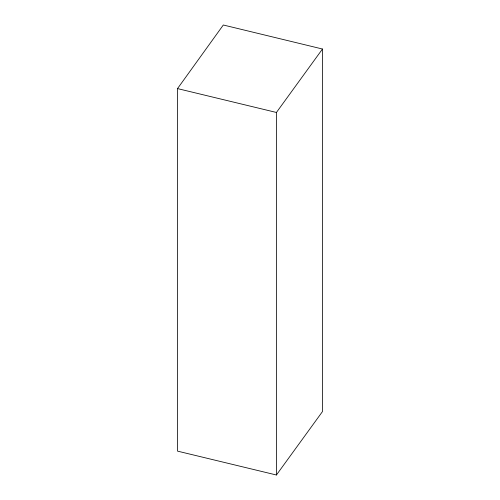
<?xml version="1.0" encoding="UTF-8"?>
<svg xmlns="http://www.w3.org/2000/svg" width="500" height="500" viewBox="0 0 500 500"><rect width="100%" height="100%" fill="white"/><g stroke="black" fill="none" stroke-linecap="round" stroke-linejoin="round"><path stroke-width="0.75" d="M177.525 88.594L223.312 25L322.475 49.019L322.475 411.556L276.425 475L177.525 451.131L177.525 88.594L276.425 112.463L322.475 49.019M276.425 112.463L276.425 475"/></g></svg>
